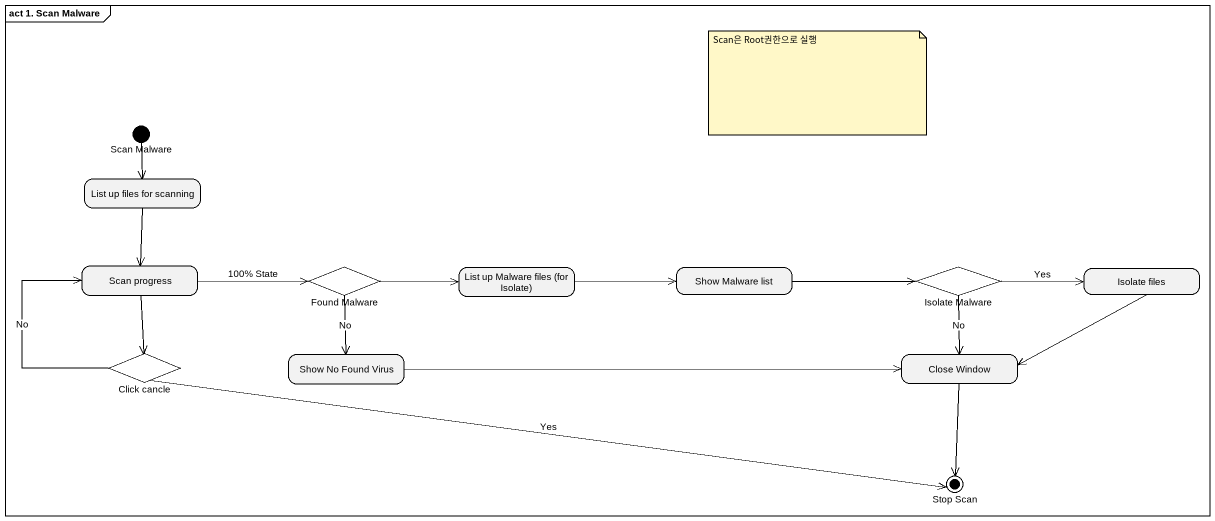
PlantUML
@startuml
mainframe act 1. Scan Malware
hide empty description
state "Scan Malware" as Scan_Malware <<start>>
state "List up files for scanning" as List_up_files_for_scanning
state "Scan progress" as Scan_progress
state "Found Malware" as Found_Malware <<choice>>
state "List up Malware files (for Isolate)" as List_up_Malware_files_for
state "Show Malware list" as Show_Malware_list
state "Isolate Malware" as Isolate_Malware <<choice>>
state "Isolate files" as Isolate_files
state "Click cancle" as Click_cancle <<choice>>
state "Show No Found Virus" as Show_No_Found_Virus
state "Close Window" as Close_Window
state "Stop Scan" as Stop_Scan <<end>>
Scan_Malware --> List_up_files_for_scanning
List_up_files_for_scanning --> Scan_progress
Scan_progress -right-> Found_Malware : 100% State
Scan_progress --> Click_cancle
Found_Malware -right-> List_up_Malware_files_for
Found_Malware --> Show_No_Found_Virus : No
List_up_Malware_files_for -right-> Show_Malware_list
Show_Malware_list -right-> Isolate_Malware
Isolate_Malware -right-> Isolate_files : Yes
Isolate_Malware --> Close_Window : No
Isolate_files -left-> Close_Window
Click_cancle -up-> Scan_progress : No
Click_cancle -right-> Stop_Scan : Yes
Show_No_Found_Virus -right-> Close_Window
Close_Window --> Stop_Scan
note as N1
  Scan은 Root권한으로 실행
end note
@enduml
